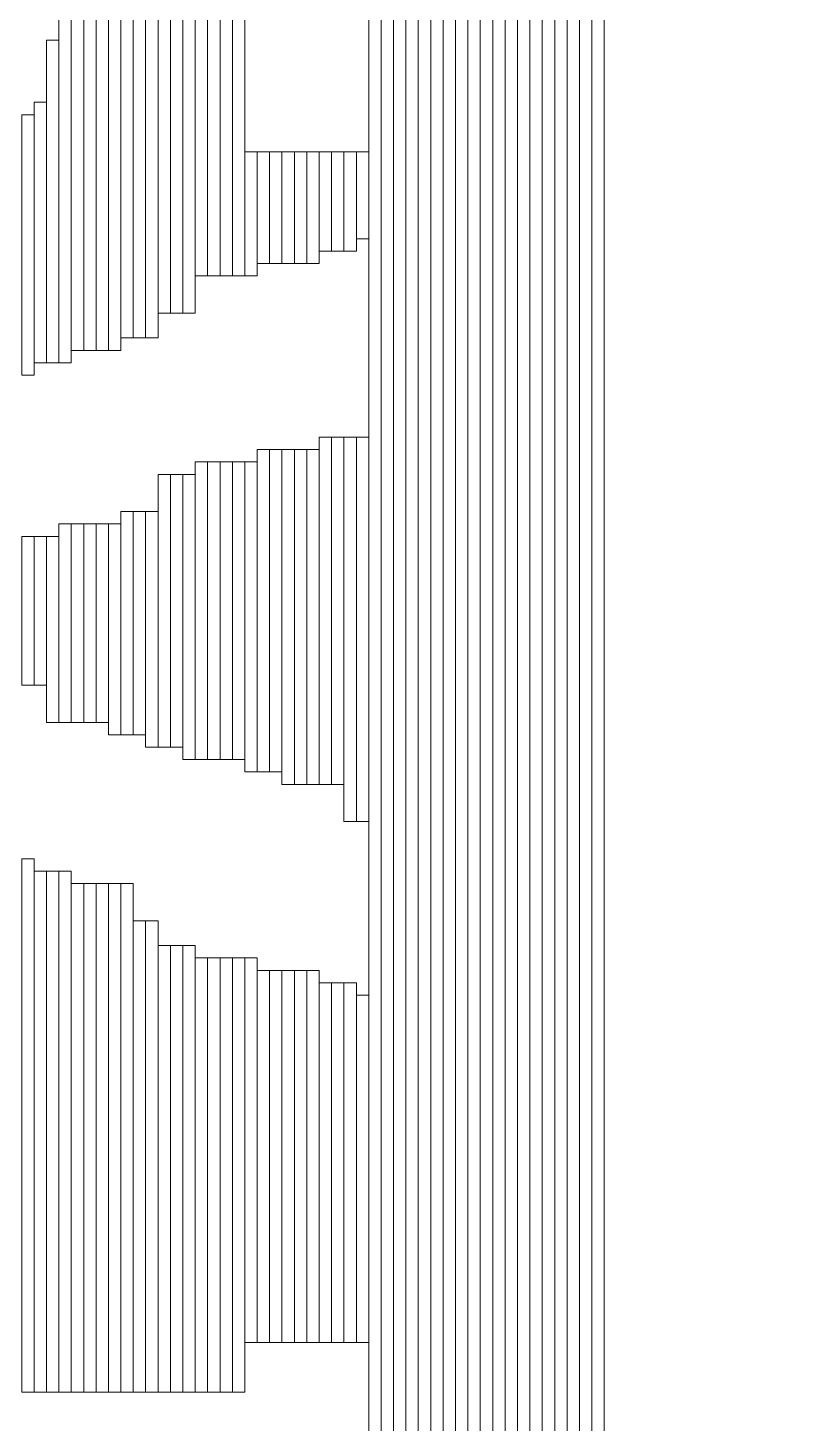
# Model space of a CAD drawing. Header units: millimetres. Extents: x -86 to 67, y -55 to 52.
# Drawn here: x -41.906 to -40.34, y 28.847 to 31.705 of the extents above; entities that cross this region are included whole.
import ezdxf

# ---------------------------------------------------------------- set-up
doc = ezdxf.new("R2010")
doc.units = ezdxf.units.MM
doc.header["$MEASUREMENT"] = 0
doc.layers.add('BG_OUTLINE', color=7, linetype='Continuous')
doc.layers.add('MA_PEN3', color=7, linetype='Continuous')

msp = doc.modelspace()

# ---------------------------------------------------------------- linework, layer by layer
at = {"layer": 'BG_OUTLINE', "color": 3, "lineweight": 9}
msp.add_open_spline([(-60.0926, 34.7331), (-60.0926, 34.7331), (63.7724, 34.7331), (63.7724, 34.7331), (63.7724, 34.7331), (64.585, 34.7336), (65.3646, 34.4113), (65.9396, 33.837), (65.9396, 33.837), (66.5146, 33.2627), (66.8379, 32.4797), (66.8384, 31.667), (66.8384, 31.667), (66.8384, 31.667), (66.8412, -52.28), (66.8412, -52.28), (66.8412, -52.28), (66.8412, -52.28), (66.8384, -52.1933), (66.8384, -52.1933), (66.8384, -52.1933), (66.8389, -53.006), (66.5166, -53.7856), (65.9424, -54.3606), (65.9424, -54.3606), (65.3681, -54.9356), (64.585, -55.2589), (63.7724, -55.2594), (63.7724, -55.2594), (63.7724, -55.2594), (-60.1869, -55.2594), (-60.1869, -55.2594), (-60.1869, -55.2594), (-60.1869, -55.2594), (-60.0853, -55.2518), (-60.0853, -55.2518), (-60.0853, -55.2518), (-60.8979, -55.2523), (-61.6775, -54.9299), (-62.2525, -54.3557), (-62.2525, -54.3557), (-62.8275, -53.7814), (-63.1508, -52.9984), (-63.1513, -52.1857), (-63.1513, -52.1857), (-63.1513, -52.1857), (-63.1587, 31.667), (-63.1587, 31.667), (-63.1587, 31.667), (-63.1592, 32.4797), (-62.8369, 33.2593), (-62.2626, 33.8343), (-62.2626, 33.8343), (-61.6883, 34.4093), (-60.9053, 34.7326), (-60.0926, 34.7331)], degree=3, knots=[0, 0, 0, 0, 0.071429, 0.071429, 0.071429, 0.071429, 0.142857, 0.142857, 0.142857, 0.142857, 0.214286, 0.214286, 0.214286, 0.214286, 0.285714, 0.285714, 0.285714, 0.285714, 0.357143, 0.357143, 0.357143, 0.357143, 0.428571, 0.428571, 0.428571, 0.428571, 0.5, 0.5, 0.5, 0.5, 0.571429, 0.571429, 0.571429, 0.571429, 0.642857, 0.642857, 0.642857, 0.642857, 0.714286, 0.714286, 0.714286, 0.714286, 0.785714, 0.785714, 0.785714, 0.785714, 0.857143, 0.857143, 0.857143, 0.857143, 0.928571, 0.928571, 0.928571, 0.928571, 1, 1, 1, 1], dxfattribs=at)
at = {"layer": 'MA_PEN3', "color": 5, "lineweight": 9}
for points in [[(-41.208, 34.2959), (-41.208, 34.2959), (-41.1826, 34.2959), (-41.1826, 34.2959), (-41.1826, 34.2959), (-41.1826, 34.2959), (-41.1826, 25.9647), (-41.1826, 25.9647), (-41.1826, 25.9647), (-41.1826, 25.9647), (-41.208, 25.9647), (-41.208, 25.9647), (-41.208, 25.9647), (-41.208, 25.9647), (-41.208, 34.2959), (-41.208, 34.2959)], [(-41.1826, 34.2959), (-41.1826, 34.2959), (-41.1572, 34.2959), (-41.1572, 34.2959), (-41.1572, 34.2959), (-41.1572, 34.2959), (-41.1572, 25.9647), (-41.1572, 25.9647), (-41.1572, 25.9647), (-41.1572, 25.9647), (-41.1826, 25.9647), (-41.1826, 25.9647), (-41.1826, 25.9647), (-41.1826, 25.9647), (-41.1826, 34.2959), (-41.1826, 34.2959)], [(-41.1572, 34.2959), (-41.1572, 34.2959), (-41.1318, 34.2959), (-41.1318, 34.2959), (-41.1318, 34.2959), (-41.1318, 34.2959), (-41.1318, 25.9647), (-41.1318, 25.9647), (-41.1318, 25.9647), (-41.1318, 25.9647), (-41.1572, 25.9647), (-41.1572, 25.9647), (-41.1572, 25.9647), (-41.1572, 25.9647), (-41.1572, 34.2959), (-41.1572, 34.2959)], [(-41.1318, 34.2959), (-41.1318, 34.2959), (-41.1064, 34.2959), (-41.1064, 34.2959), (-41.1064, 34.2959), (-41.1064, 34.2959), (-41.1064, 25.9647), (-41.1064, 25.9647), (-41.1064, 25.9647), (-41.1064, 25.9647), (-41.1318, 25.9647), (-41.1318, 25.9647), (-41.1318, 25.9647), (-41.1318, 25.9647), (-41.1318, 34.2959), (-41.1318, 34.2959)], [(-41.1064, 34.2959), (-41.1064, 34.2959), (-41.081, 34.2959), (-41.081, 34.2959), (-41.081, 34.2959), (-41.081, 34.2959), (-41.081, 25.9647), (-41.081, 25.9647), (-41.081, 25.9647), (-41.081, 25.9647), (-41.1064, 25.9647), (-41.1064, 25.9647), (-41.1064, 25.9647), (-41.1064, 25.9647), (-41.1064, 34.2959), (-41.1064, 34.2959)], [(-41.081, 34.2959), (-41.081, 34.2959), (-41.0556, 34.2959), (-41.0556, 34.2959), (-41.0556, 34.2959), (-41.0556, 34.2959), (-41.0556, 25.9647), (-41.0556, 25.9647), (-41.0556, 25.9647), (-41.0556, 25.9647), (-41.081, 25.9647), (-41.081, 25.9647), (-41.081, 25.9647), (-41.081, 25.9647), (-41.081, 34.2959), (-41.081, 34.2959)], [(-41.0556, 34.2959), (-41.0556, 34.2959), (-41.0302, 34.2959), (-41.0302, 34.2959), (-41.0302, 34.2959), (-41.0302, 34.2959), (-41.0302, 25.9647), (-41.0302, 25.9647), (-41.0302, 25.9647), (-41.0302, 25.9647), (-41.0556, 25.9647), (-41.0556, 25.9647), (-41.0556, 25.9647), (-41.0556, 25.9647), (-41.0556, 34.2959), (-41.0556, 34.2959)], [(-41.0302, 34.2959), (-41.0302, 34.2959), (-41.0048, 34.2959), (-41.0048, 34.2959), (-41.0048, 34.2959), (-41.0048, 34.2959), (-41.0048, 25.9647), (-41.0048, 25.9647), (-41.0048, 25.9647), (-41.0048, 25.9647), (-41.0302, 25.9647), (-41.0302, 25.9647), (-41.0302, 25.9647), (-41.0302, 25.9647), (-41.0302, 34.2959), (-41.0302, 34.2959)], [(-41.0048, 34.2959), (-41.0048, 34.2959), (-40.9794, 34.2959), (-40.9794, 34.2959), (-40.9794, 34.2959), (-40.9794, 34.2959), (-40.9794, 25.9647), (-40.9794, 25.9647), (-40.9794, 25.9647), (-40.9794, 25.9647), (-41.0048, 25.9647), (-41.0048, 25.9647), (-41.0048, 25.9647), (-41.0048, 25.9647), (-41.0048, 34.2959), (-41.0048, 34.2959)], [(-40.9794, 34.2959), (-40.9794, 34.2959), (-40.954, 34.2959), (-40.954, 34.2959), (-40.954, 34.2959), (-40.954, 34.2959), (-40.954, 25.9647), (-40.954, 25.9647), (-40.954, 25.9647), (-40.954, 25.9647), (-40.9794, 25.9647), (-40.9794, 25.9647), (-40.9794, 25.9647), (-40.9794, 25.9647), (-40.9794, 34.2959), (-40.9794, 34.2959)], [(-40.954, 34.2959), (-40.954, 34.2959), (-40.9286, 34.2959), (-40.9286, 34.2959), (-40.9286, 34.2959), (-40.9286, 34.2959), (-40.9286, 25.9647), (-40.9286, 25.9647), (-40.9286, 25.9647), (-40.9286, 25.9647), (-40.954, 25.9647), (-40.954, 25.9647), (-40.954, 25.9647), (-40.954, 25.9647), (-40.954, 34.2959), (-40.954, 34.2959)], [(-40.9286, 34.2959), (-40.9286, 34.2959), (-40.9032, 34.2959), (-40.9032, 34.2959), (-40.9032, 34.2959), (-40.9032, 34.2959), (-40.9032, 25.9647), (-40.9032, 25.9647), (-40.9032, 25.9647), (-40.9032, 25.9647), (-40.9286, 25.9647), (-40.9286, 25.9647), (-40.9286, 25.9647), (-40.9286, 25.9647), (-40.9286, 34.2959), (-40.9286, 34.2959)], [(-40.9032, 34.2959), (-40.9032, 34.2959), (-40.8778, 34.2959), (-40.8778, 34.2959), (-40.8778, 34.2959), (-40.8778, 34.2959), (-40.8778, 25.9647), (-40.8778, 25.9647), (-40.8778, 25.9647), (-40.8778, 25.9647), (-40.9032, 25.9647), (-40.9032, 25.9647), (-40.9032, 25.9647), (-40.9032, 25.9647), (-40.9032, 34.2959), (-40.9032, 34.2959)], [(-40.8778, 34.2959), (-40.8778, 34.2959), (-40.8524, 34.2959), (-40.8524, 34.2959), (-40.8524, 34.2959), (-40.8524, 34.2959), (-40.8524, 25.9647), (-40.8524, 25.9647), (-40.8524, 25.9647), (-40.8524, 25.9647), (-40.8778, 25.9647), (-40.8778, 25.9647), (-40.8778, 25.9647), (-40.8778, 25.9647), (-40.8778, 34.2959), (-40.8778, 34.2959)], [(-40.8524, 34.2959), (-40.8524, 34.2959), (-40.827, 34.2959), (-40.827, 34.2959), (-40.827, 34.2959), (-40.827, 34.2959), (-40.827, 25.9647), (-40.827, 25.9647), (-40.827, 25.9647), (-40.827, 25.9647), (-40.8524, 25.9647), (-40.8524, 25.9647), (-40.8524, 25.9647), (-40.8524, 25.9647), (-40.8524, 34.2959), (-40.8524, 34.2959)], [(-40.827, 34.2959), (-40.827, 34.2959), (-40.8016, 34.2959), (-40.8016, 34.2959), (-40.8016, 34.2959), (-40.8016, 34.2959), (-40.8016, 25.9647), (-40.8016, 25.9647), (-40.8016, 25.9647), (-40.8016, 25.9647), (-40.827, 25.9647), (-40.827, 25.9647), (-40.827, 25.9647), (-40.827, 25.9647), (-40.827, 34.2959), (-40.827, 34.2959)], [(-40.8016, 34.2959), (-40.8016, 34.2959), (-40.7762, 34.2959), (-40.7762, 34.2959), (-40.7762, 34.2959), (-40.7762, 34.2959), (-40.7762, 25.9647), (-40.7762, 25.9647), (-40.7762, 25.9647), (-40.7762, 25.9647), (-40.8016, 25.9647), (-40.8016, 25.9647), (-40.8016, 25.9647), (-40.8016, 25.9647), (-40.8016, 34.2959), (-40.8016, 34.2959)], [(-40.7762, 34.2959), (-40.7762, 34.2959), (-40.7508, 34.2959), (-40.7508, 34.2959), (-40.7508, 34.2959), (-40.7508, 34.2959), (-40.7508, 25.9647), (-40.7508, 25.9647), (-40.7508, 25.9647), (-40.7508, 25.9647), (-40.7762, 25.9647), (-40.7762, 25.9647), (-40.7762, 25.9647), (-40.7762, 25.9647), (-40.7762, 34.2959), (-40.7762, 34.2959)], [(-40.7508, 34.2959), (-40.7508, 34.2959), (-40.7254, 34.2959), (-40.7254, 34.2959), (-40.7254, 34.2959), (-40.7254, 34.2959), (-40.7254, 25.9647), (-40.7254, 25.9647), (-40.7254, 25.9647), (-40.7254, 25.9647), (-40.7508, 25.9647), (-40.7508, 25.9647), (-40.7508, 25.9647), (-40.7508, 25.9647), (-40.7508, 34.2959), (-40.7508, 34.2959)], [(-41.8176, 32.0353), (-41.8176, 32.0353), (-41.7922, 32.0353), (-41.7922, 32.0353), (-41.7922, 32.0353), (-41.7922, 32.0353), (-41.7922, 31.0447), (-41.7922, 31.0447), (-41.7922, 31.0447), (-41.7922, 31.0447), (-41.8176, 31.0447), (-41.8176, 31.0447), (-41.8176, 31.0447), (-41.8176, 31.0447), (-41.8176, 32.0353), (-41.8176, 32.0353)], [(-41.7922, 32.0353), (-41.7922, 32.0353), (-41.7668, 32.0353), (-41.7668, 32.0353), (-41.7668, 32.0353), (-41.7668, 32.0353), (-41.7668, 31.0447), (-41.7668, 31.0447), (-41.7668, 31.0447), (-41.7668, 31.0447), (-41.7922, 31.0447), (-41.7922, 31.0447), (-41.7922, 31.0447), (-41.7922, 31.0447), (-41.7922, 32.0353), (-41.7922, 32.0353)], [(-41.7668, 32.0353), (-41.7668, 32.0353), (-41.7414, 32.0353), (-41.7414, 32.0353), (-41.7414, 32.0353), (-41.7414, 32.0353), (-41.7414, 31.0447), (-41.7414, 31.0447), (-41.7414, 31.0447), (-41.7414, 31.0447), (-41.7668, 31.0447), (-41.7668, 31.0447), (-41.7668, 31.0447), (-41.7668, 31.0447), (-41.7668, 32.0353), (-41.7668, 32.0353)], [(-41.7414, 32.0353), (-41.7414, 32.0353), (-41.716, 32.0353), (-41.716, 32.0353), (-41.716, 32.0353), (-41.716, 32.0353), (-41.716, 31.0447), (-41.716, 31.0447), (-41.716, 31.0447), (-41.716, 31.0447), (-41.7414, 31.0447), (-41.7414, 31.0447), (-41.7414, 31.0447), (-41.7414, 31.0447), (-41.7414, 32.0353), (-41.7414, 32.0353)], [(-41.716, 32.0353), (-41.716, 32.0353), (-41.6906, 32.0353), (-41.6906, 32.0353), (-41.6906, 32.0353), (-41.6906, 32.0353), (-41.6906, 31.0701), (-41.6906, 31.0701), (-41.6906, 31.0701), (-41.6906, 31.0701), (-41.716, 31.0701), (-41.716, 31.0701), (-41.716, 31.0701), (-41.716, 31.0701), (-41.716, 32.0353), (-41.716, 32.0353)], [(-41.6906, 32.0353), (-41.6906, 32.0353), (-41.6652, 32.0353), (-41.6652, 32.0353), (-41.6652, 32.0353), (-41.6652, 32.0353), (-41.6652, 31.0701), (-41.6652, 31.0701), (-41.6652, 31.0701), (-41.6652, 31.0701), (-41.6906, 31.0701), (-41.6906, 31.0701), (-41.6906, 31.0701), (-41.6906, 31.0701), (-41.6906, 32.0353), (-41.6906, 32.0353)], [(-41.6652, 32.0353), (-41.6652, 32.0353), (-41.6398, 32.0353), (-41.6398, 32.0353), (-41.6398, 32.0353), (-41.6398, 32.0353), (-41.6398, 31.0701), (-41.6398, 31.0701), (-41.6398, 31.0701), (-41.6398, 31.0701), (-41.6652, 31.0701), (-41.6652, 31.0701), (-41.6652, 31.0701), (-41.6652, 31.0701), (-41.6652, 32.0353), (-41.6652, 32.0353)], [(-41.6398, 32.0353), (-41.6398, 32.0353), (-41.6144, 32.0353), (-41.6144, 32.0353), (-41.6144, 32.0353), (-41.6144, 32.0353), (-41.6144, 31.1209), (-41.6144, 31.1209), (-41.6144, 31.1209), (-41.6144, 31.1209), (-41.6398, 31.1209), (-41.6398, 31.1209), (-41.6398, 31.1209), (-41.6398, 31.1209), (-41.6398, 32.0353), (-41.6398, 32.0353)], [(-41.6144, 32.0353), (-41.6144, 32.0353), (-41.589, 32.0353), (-41.589, 32.0353), (-41.589, 32.0353), (-41.589, 32.0353), (-41.589, 31.1209), (-41.589, 31.1209), (-41.589, 31.1209), (-41.589, 31.1209), (-41.6144, 31.1209), (-41.6144, 31.1209), (-41.6144, 31.1209), (-41.6144, 31.1209), (-41.6144, 32.0353), (-41.6144, 32.0353)], [(-41.589, 32.0353), (-41.589, 32.0353), (-41.5636, 32.0353), (-41.5636, 32.0353), (-41.5636, 32.0353), (-41.5636, 32.0353), (-41.5636, 31.1209), (-41.5636, 31.1209), (-41.5636, 31.1209), (-41.5636, 31.1209), (-41.589, 31.1209), (-41.589, 31.1209), (-41.589, 31.1209), (-41.589, 31.1209), (-41.589, 32.0353), (-41.589, 32.0353)], [(-41.5636, 32.0353), (-41.5636, 32.0353), (-41.5382, 32.0353), (-41.5382, 32.0353), (-41.5382, 32.0353), (-41.5382, 32.0353), (-41.5382, 31.1971), (-41.5382, 31.1971), (-41.5382, 31.1971), (-41.5382, 31.1971), (-41.5636, 31.1971), (-41.5636, 31.1971), (-41.5636, 31.1971), (-41.5636, 31.1971), (-41.5636, 32.0353), (-41.5636, 32.0353)], [(-41.5382, 32.0353), (-41.5382, 32.0353), (-41.5128, 32.0353), (-41.5128, 32.0353), (-41.5128, 32.0353), (-41.5128, 32.0353), (-41.5128, 31.1971), (-41.5128, 31.1971), (-41.5128, 31.1971), (-41.5128, 31.1971), (-41.5382, 31.1971), (-41.5382, 31.1971), (-41.5382, 31.1971), (-41.5382, 31.1971), (-41.5382, 32.0353), (-41.5382, 32.0353)], [(-41.5128, 32.0353), (-41.5128, 32.0353), (-41.4874, 32.0353), (-41.4874, 32.0353), (-41.4874, 32.0353), (-41.4874, 32.0353), (-41.4874, 31.1971), (-41.4874, 31.1971), (-41.4874, 31.1971), (-41.4874, 31.1971), (-41.5128, 31.1971), (-41.5128, 31.1971), (-41.5128, 31.1971), (-41.5128, 31.1971), (-41.5128, 32.0353), (-41.5128, 32.0353)], [(-41.4874, 32.0353), (-41.4874, 32.0353), (-41.462, 32.0353), (-41.462, 32.0353), (-41.462, 32.0353), (-41.462, 32.0353), (-41.462, 31.1971), (-41.462, 31.1971), (-41.462, 31.1971), (-41.462, 31.1971), (-41.4874, 31.1971), (-41.4874, 31.1971), (-41.4874, 31.1971), (-41.4874, 31.1971), (-41.4874, 32.0353), (-41.4874, 32.0353)], [(-41.843, 31.7559), (-41.843, 31.7559), (-41.8176, 31.7559), (-41.8176, 31.7559), (-41.8176, 31.7559), (-41.8176, 31.7559), (-41.8176, 31.0193), (-41.8176, 31.0193), (-41.8176, 31.0193), (-41.8176, 31.0193), (-41.843, 31.0193), (-41.843, 31.0193), (-41.843, 31.0193), (-41.843, 31.0193), (-41.843, 31.7559), (-41.843, 31.7559)], [(-41.8684, 31.6797), (-41.8684, 31.6797), (-41.843, 31.6797), (-41.843, 31.6797), (-41.843, 31.6797), (-41.843, 31.6797), (-41.843, 31.0193), (-41.843, 31.0193), (-41.843, 31.0193), (-41.843, 31.0193), (-41.8684, 31.0193), (-41.8684, 31.0193), (-41.8684, 31.0193), (-41.8684, 31.0193), (-41.8684, 31.6797), (-41.8684, 31.6797)], [(-41.8938, 31.5527), (-41.8938, 31.5527), (-41.8684, 31.5527), (-41.8684, 31.5527), (-41.8684, 31.5527), (-41.8684, 31.5527), (-41.8684, 31.0193), (-41.8684, 31.0193), (-41.8684, 31.0193), (-41.8684, 31.0193), (-41.8938, 31.0193), (-41.8938, 31.0193), (-41.8938, 31.0193), (-41.8938, 31.0193), (-41.8938, 31.5527), (-41.8938, 31.5527)], [(-41.9192, 31.5273), (-41.9192, 31.5273), (-41.8938, 31.5273), (-41.8938, 31.5273), (-41.8938, 31.5273), (-41.8938, 31.5273), (-41.8938, 30.9939), (-41.8938, 30.9939), (-41.8938, 30.9939), (-41.8938, 30.9939), (-41.9192, 30.9939), (-41.9192, 30.9939), (-41.9192, 30.9939), (-41.9192, 30.9939), (-41.9192, 31.5273), (-41.9192, 31.5273)], [(-41.462, 31.4511), (-41.462, 31.4511), (-41.4366, 31.4511), (-41.4366, 31.4511), (-41.4366, 31.4511), (-41.4366, 31.4511), (-41.4366, 31.1971), (-41.4366, 31.1971), (-41.4366, 31.1971), (-41.4366, 31.1971), (-41.462, 31.1971), (-41.462, 31.1971), (-41.462, 31.1971), (-41.462, 31.1971), (-41.462, 31.4511), (-41.462, 31.4511)], [(-41.4366, 31.4511), (-41.4366, 31.4511), (-41.4112, 31.4511), (-41.4112, 31.4511), (-41.4112, 31.4511), (-41.4112, 31.4511), (-41.4112, 31.2225), (-41.4112, 31.2225), (-41.4112, 31.2225), (-41.4112, 31.2225), (-41.4366, 31.2225), (-41.4366, 31.2225), (-41.4366, 31.2225), (-41.4366, 31.2225), (-41.4366, 31.4511), (-41.4366, 31.4511)], [(-41.4112, 31.4511), (-41.4112, 31.4511), (-41.3858, 31.4511), (-41.3858, 31.4511), (-41.3858, 31.4511), (-41.3858, 31.4511), (-41.3858, 31.2225), (-41.3858, 31.2225), (-41.3858, 31.2225), (-41.3858, 31.2225), (-41.4112, 31.2225), (-41.4112, 31.2225), (-41.4112, 31.2225), (-41.4112, 31.2225), (-41.4112, 31.4511), (-41.4112, 31.4511)], [(-41.3858, 31.4511), (-41.3858, 31.4511), (-41.3604, 31.4511), (-41.3604, 31.4511), (-41.3604, 31.4511), (-41.3604, 31.4511), (-41.3604, 31.2225), (-41.3604, 31.2225), (-41.3604, 31.2225), (-41.3604, 31.2225), (-41.3858, 31.2225), (-41.3858, 31.2225), (-41.3858, 31.2225), (-41.3858, 31.2225), (-41.3858, 31.4511), (-41.3858, 31.4511)], [(-41.3604, 31.4511), (-41.3604, 31.4511), (-41.335, 31.4511), (-41.335, 31.4511), (-41.335, 31.4511), (-41.335, 31.4511), (-41.335, 31.2225), (-41.335, 31.2225), (-41.335, 31.2225), (-41.335, 31.2225), (-41.3604, 31.2225), (-41.3604, 31.2225), (-41.3604, 31.2225), (-41.3604, 31.2225), (-41.3604, 31.4511), (-41.3604, 31.4511)], [(-41.335, 31.4511), (-41.335, 31.4511), (-41.3096, 31.4511), (-41.3096, 31.4511), (-41.3096, 31.4511), (-41.3096, 31.4511), (-41.3096, 31.2225), (-41.3096, 31.2225), (-41.3096, 31.2225), (-41.3096, 31.2225), (-41.335, 31.2225), (-41.335, 31.2225), (-41.335, 31.2225), (-41.335, 31.2225), (-41.335, 31.4511), (-41.335, 31.4511)], [(-41.3096, 31.4511), (-41.3096, 31.4511), (-41.2842, 31.4511), (-41.2842, 31.4511), (-41.2842, 31.4511), (-41.2842, 31.4511), (-41.2842, 31.2479), (-41.2842, 31.2479), (-41.2842, 31.2479), (-41.2842, 31.2479), (-41.3096, 31.2479), (-41.3096, 31.2479), (-41.3096, 31.2479), (-41.3096, 31.2479), (-41.3096, 31.4511), (-41.3096, 31.4511)], [(-41.2842, 31.4511), (-41.2842, 31.4511), (-41.2588, 31.4511), (-41.2588, 31.4511), (-41.2588, 31.4511), (-41.2588, 31.4511), (-41.2588, 31.2479), (-41.2588, 31.2479), (-41.2588, 31.2479), (-41.2588, 31.2479), (-41.2842, 31.2479), (-41.2842, 31.2479), (-41.2842, 31.2479), (-41.2842, 31.2479), (-41.2842, 31.4511), (-41.2842, 31.4511)], [(-41.2588, 31.4511), (-41.2588, 31.4511), (-41.2334, 31.4511), (-41.2334, 31.4511), (-41.2334, 31.4511), (-41.2334, 31.4511), (-41.2334, 31.2479), (-41.2334, 31.2479), (-41.2334, 31.2479), (-41.2334, 31.2479), (-41.2588, 31.2479), (-41.2588, 31.2479), (-41.2588, 31.2479), (-41.2588, 31.2479), (-41.2588, 31.4511), (-41.2588, 31.4511)], [(-41.2334, 31.4511), (-41.2334, 31.4511), (-41.208, 31.4511), (-41.208, 31.4511), (-41.208, 31.4511), (-41.208, 31.4511), (-41.208, 31.2733), (-41.208, 31.2733), (-41.208, 31.2733), (-41.208, 31.2733), (-41.2334, 31.2733), (-41.2334, 31.2733), (-41.2334, 31.2733), (-41.2334, 31.2733), (-41.2334, 31.4511), (-41.2334, 31.4511)], [(-41.3096, 30.8669), (-41.3096, 30.8669), (-41.2842, 30.8669), (-41.2842, 30.8669), (-41.2842, 30.8669), (-41.2842, 30.8669), (-41.2842, 30.1557), (-41.2842, 30.1557), (-41.2842, 30.1557), (-41.2842, 30.1557), (-41.3096, 30.1557), (-41.3096, 30.1557), (-41.3096, 30.1557), (-41.3096, 30.1557), (-41.3096, 30.8669), (-41.3096, 30.8669)], [(-41.2842, 30.8669), (-41.2842, 30.8669), (-41.2588, 30.8669), (-41.2588, 30.8669), (-41.2588, 30.8669), (-41.2588, 30.8669), (-41.2588, 30.1557), (-41.2588, 30.1557), (-41.2588, 30.1557), (-41.2588, 30.1557), (-41.2842, 30.1557), (-41.2842, 30.1557), (-41.2842, 30.1557), (-41.2842, 30.1557), (-41.2842, 30.8669), (-41.2842, 30.8669)], [(-41.2588, 30.8669), (-41.2588, 30.8669), (-41.2334, 30.8669), (-41.2334, 30.8669), (-41.2334, 30.8669), (-41.2334, 30.8669), (-41.2334, 30.0795), (-41.2334, 30.0795), (-41.2334, 30.0795), (-41.2334, 30.0795), (-41.2588, 30.0795), (-41.2588, 30.0795), (-41.2588, 30.0795), (-41.2588, 30.0795), (-41.2588, 30.8669), (-41.2588, 30.8669)], [(-41.2334, 30.8669), (-41.2334, 30.8669), (-41.208, 30.8669), (-41.208, 30.8669), (-41.208, 30.8669), (-41.208, 30.8669), (-41.208, 30.0795), (-41.208, 30.0795), (-41.208, 30.0795), (-41.208, 30.0795), (-41.2334, 30.0795), (-41.2334, 30.0795), (-41.2334, 30.0795), (-41.2334, 30.0795), (-41.2334, 30.8669), (-41.2334, 30.8669)], [(-41.4366, 30.8415), (-41.4366, 30.8415), (-41.4112, 30.8415), (-41.4112, 30.8415), (-41.4112, 30.8415), (-41.4112, 30.8415), (-41.4112, 30.1811), (-41.4112, 30.1811), (-41.4112, 30.1811), (-41.4112, 30.1811), (-41.4366, 30.1811), (-41.4366, 30.1811), (-41.4366, 30.1811), (-41.4366, 30.1811), (-41.4366, 30.8415), (-41.4366, 30.8415)], [(-41.4112, 30.8415), (-41.4112, 30.8415), (-41.3858, 30.8415), (-41.3858, 30.8415), (-41.3858, 30.8415), (-41.3858, 30.8415), (-41.3858, 30.1811), (-41.3858, 30.1811), (-41.3858, 30.1811), (-41.3858, 30.1811), (-41.4112, 30.1811), (-41.4112, 30.1811), (-41.4112, 30.1811), (-41.4112, 30.1811), (-41.4112, 30.8415), (-41.4112, 30.8415)], [(-41.3858, 30.8415), (-41.3858, 30.8415), (-41.3604, 30.8415), (-41.3604, 30.8415), (-41.3604, 30.8415), (-41.3604, 30.8415), (-41.3604, 30.1557), (-41.3604, 30.1557), (-41.3604, 30.1557), (-41.3604, 30.1557), (-41.3858, 30.1557), (-41.3858, 30.1557), (-41.3858, 30.1557), (-41.3858, 30.1557), (-41.3858, 30.8415), (-41.3858, 30.8415)], [(-41.3604, 30.8415), (-41.3604, 30.8415), (-41.335, 30.8415), (-41.335, 30.8415), (-41.335, 30.8415), (-41.335, 30.8415), (-41.335, 30.1557), (-41.335, 30.1557), (-41.335, 30.1557), (-41.335, 30.1557), (-41.3604, 30.1557), (-41.3604, 30.1557), (-41.3604, 30.1557), (-41.3604, 30.1557), (-41.3604, 30.8415), (-41.3604, 30.8415)], [(-41.335, 30.8415), (-41.335, 30.8415), (-41.3096, 30.8415), (-41.3096, 30.8415), (-41.3096, 30.8415), (-41.3096, 30.8415), (-41.3096, 30.1557), (-41.3096, 30.1557), (-41.3096, 30.1557), (-41.3096, 30.1557), (-41.335, 30.1557), (-41.335, 30.1557), (-41.335, 30.1557), (-41.335, 30.1557), (-41.335, 30.8415), (-41.335, 30.8415)], [(-41.5636, 30.8161), (-41.5636, 30.8161), (-41.5382, 30.8161), (-41.5382, 30.8161), (-41.5382, 30.8161), (-41.5382, 30.8161), (-41.5382, 30.2065), (-41.5382, 30.2065), (-41.5382, 30.2065), (-41.5382, 30.2065), (-41.5636, 30.2065), (-41.5636, 30.2065), (-41.5636, 30.2065), (-41.5636, 30.2065), (-41.5636, 30.8161), (-41.5636, 30.8161)], [(-41.5382, 30.8161), (-41.5382, 30.8161), (-41.5128, 30.8161), (-41.5128, 30.8161), (-41.5128, 30.8161), (-41.5128, 30.8161), (-41.5128, 30.2065), (-41.5128, 30.2065), (-41.5128, 30.2065), (-41.5128, 30.2065), (-41.5382, 30.2065), (-41.5382, 30.2065), (-41.5382, 30.2065), (-41.5382, 30.2065), (-41.5382, 30.8161), (-41.5382, 30.8161)], [(-41.5128, 30.8161), (-41.5128, 30.8161), (-41.4874, 30.8161), (-41.4874, 30.8161), (-41.4874, 30.8161), (-41.4874, 30.8161), (-41.4874, 30.2065), (-41.4874, 30.2065), (-41.4874, 30.2065), (-41.4874, 30.2065), (-41.5128, 30.2065), (-41.5128, 30.2065), (-41.5128, 30.2065), (-41.5128, 30.2065), (-41.5128, 30.8161), (-41.5128, 30.8161)], [(-41.4874, 30.8161), (-41.4874, 30.8161), (-41.462, 30.8161), (-41.462, 30.8161), (-41.462, 30.8161), (-41.462, 30.8161), (-41.462, 30.2065), (-41.462, 30.2065), (-41.462, 30.2065), (-41.462, 30.2065), (-41.4874, 30.2065), (-41.4874, 30.2065), (-41.4874, 30.2065), (-41.4874, 30.2065), (-41.4874, 30.8161), (-41.4874, 30.8161)], [(-41.462, 30.8161), (-41.462, 30.8161), (-41.4366, 30.8161), (-41.4366, 30.8161), (-41.4366, 30.8161), (-41.4366, 30.8161), (-41.4366, 30.1811), (-41.4366, 30.1811), (-41.4366, 30.1811), (-41.4366, 30.1811), (-41.462, 30.1811), (-41.462, 30.1811), (-41.462, 30.1811), (-41.462, 30.1811), (-41.462, 30.8161), (-41.462, 30.8161)], [(-41.6398, 30.7907), (-41.6398, 30.7907), (-41.6144, 30.7907), (-41.6144, 30.7907), (-41.6144, 30.7907), (-41.6144, 30.7907), (-41.6144, 30.2319), (-41.6144, 30.2319), (-41.6144, 30.2319), (-41.6144, 30.2319), (-41.6398, 30.2319), (-41.6398, 30.2319), (-41.6398, 30.2319), (-41.6398, 30.2319), (-41.6398, 30.7907), (-41.6398, 30.7907)], [(-41.6144, 30.7907), (-41.6144, 30.7907), (-41.589, 30.7907), (-41.589, 30.7907), (-41.589, 30.7907), (-41.589, 30.7907), (-41.589, 30.2319), (-41.589, 30.2319), (-41.589, 30.2319), (-41.589, 30.2319), (-41.6144, 30.2319), (-41.6144, 30.2319), (-41.6144, 30.2319), (-41.6144, 30.2319), (-41.6144, 30.7907), (-41.6144, 30.7907)], [(-41.589, 30.7907), (-41.589, 30.7907), (-41.5636, 30.7907), (-41.5636, 30.7907), (-41.5636, 30.7907), (-41.5636, 30.7907), (-41.5636, 30.2065), (-41.5636, 30.2065), (-41.5636, 30.2065), (-41.5636, 30.2065), (-41.589, 30.2065), (-41.589, 30.2065), (-41.589, 30.2065), (-41.589, 30.2065), (-41.589, 30.7907), (-41.589, 30.7907)], [(-41.716, 30.7145), (-41.716, 30.7145), (-41.6906, 30.7145), (-41.6906, 30.7145), (-41.6906, 30.7145), (-41.6906, 30.7145), (-41.6906, 30.2573), (-41.6906, 30.2573), (-41.6906, 30.2573), (-41.6906, 30.2573), (-41.716, 30.2573), (-41.716, 30.2573), (-41.716, 30.2573), (-41.716, 30.2573), (-41.716, 30.7145), (-41.716, 30.7145)], [(-41.6906, 30.7145), (-41.6906, 30.7145), (-41.6652, 30.7145), (-41.6652, 30.7145), (-41.6652, 30.7145), (-41.6652, 30.7145), (-41.6652, 30.2573), (-41.6652, 30.2573), (-41.6652, 30.2573), (-41.6652, 30.2573), (-41.6906, 30.2573), (-41.6906, 30.2573), (-41.6906, 30.2573), (-41.6906, 30.2573), (-41.6906, 30.7145), (-41.6906, 30.7145)], [(-41.6652, 30.7145), (-41.6652, 30.7145), (-41.6398, 30.7145), (-41.6398, 30.7145), (-41.6398, 30.7145), (-41.6398, 30.7145), (-41.6398, 30.2319), (-41.6398, 30.2319), (-41.6398, 30.2319), (-41.6398, 30.2319), (-41.6652, 30.2319), (-41.6652, 30.2319), (-41.6652, 30.2319), (-41.6652, 30.2319), (-41.6652, 30.7145), (-41.6652, 30.7145)], [(-41.9192, 30.6637), (-41.9192, 30.6637), (-41.8938, 30.6637), (-41.8938, 30.6637), (-41.8938, 30.6637), (-41.8938, 30.6637), (-41.8938, 30.3589), (-41.8938, 30.3589), (-41.8938, 30.3589), (-41.8938, 30.3589), (-41.9192, 30.3589), (-41.9192, 30.3589), (-41.9192, 30.3589), (-41.9192, 30.3589), (-41.9192, 30.6637), (-41.9192, 30.6637)], [(-41.8938, 30.6637), (-41.8938, 30.6637), (-41.8684, 30.6637), (-41.8684, 30.6637), (-41.8684, 30.6637), (-41.8684, 30.6637), (-41.8684, 30.3589), (-41.8684, 30.3589), (-41.8684, 30.3589), (-41.8684, 30.3589), (-41.8938, 30.3589), (-41.8938, 30.3589), (-41.8938, 30.3589), (-41.8938, 30.3589), (-41.8938, 30.6637), (-41.8938, 30.6637)], [(-41.8684, 30.6637), (-41.8684, 30.6637), (-41.843, 30.6637), (-41.843, 30.6637), (-41.843, 30.6637), (-41.843, 30.6637), (-41.843, 30.2827), (-41.843, 30.2827), (-41.843, 30.2827), (-41.843, 30.2827), (-41.8684, 30.2827), (-41.8684, 30.2827), (-41.8684, 30.2827), (-41.8684, 30.2827), (-41.8684, 30.6637), (-41.8684, 30.6637)], [(-41.843, 30.6891), (-41.843, 30.6891), (-41.8176, 30.6891), (-41.8176, 30.6891), (-41.8176, 30.6891), (-41.8176, 30.6891), (-41.8176, 30.2827), (-41.8176, 30.2827), (-41.8176, 30.2827), (-41.8176, 30.2827), (-41.843, 30.2827), (-41.843, 30.2827), (-41.843, 30.2827), (-41.843, 30.2827), (-41.843, 30.6891), (-41.843, 30.6891)], [(-41.8176, 30.6891), (-41.8176, 30.6891), (-41.7922, 30.6891), (-41.7922, 30.6891), (-41.7922, 30.6891), (-41.7922, 30.6891), (-41.7922, 30.2827), (-41.7922, 30.2827), (-41.7922, 30.2827), (-41.7922, 30.2827), (-41.8176, 30.2827), (-41.8176, 30.2827), (-41.8176, 30.2827), (-41.8176, 30.2827), (-41.8176, 30.6891), (-41.8176, 30.6891)], [(-41.7922, 30.6891), (-41.7922, 30.6891), (-41.7668, 30.6891), (-41.7668, 30.6891), (-41.7668, 30.6891), (-41.7668, 30.6891), (-41.7668, 30.2827), (-41.7668, 30.2827), (-41.7668, 30.2827), (-41.7668, 30.2827), (-41.7922, 30.2827), (-41.7922, 30.2827), (-41.7922, 30.2827), (-41.7922, 30.2827), (-41.7922, 30.6891), (-41.7922, 30.6891)], [(-41.7668, 30.6891), (-41.7668, 30.6891), (-41.7414, 30.6891), (-41.7414, 30.6891), (-41.7414, 30.6891), (-41.7414, 30.6891), (-41.7414, 30.2827), (-41.7414, 30.2827), (-41.7414, 30.2827), (-41.7414, 30.2827), (-41.7668, 30.2827), (-41.7668, 30.2827), (-41.7668, 30.2827), (-41.7668, 30.2827), (-41.7668, 30.6891), (-41.7668, 30.6891)], [(-41.7414, 30.6891), (-41.7414, 30.6891), (-41.716, 30.6891), (-41.716, 30.6891), (-41.716, 30.6891), (-41.716, 30.6891), (-41.716, 30.2573), (-41.716, 30.2573), (-41.716, 30.2573), (-41.716, 30.2573), (-41.7414, 30.2573), (-41.7414, 30.2573), (-41.7414, 30.2573), (-41.7414, 30.2573), (-41.7414, 30.6891), (-41.7414, 30.6891)], [(-41.9192, 30.0033), (-41.9192, 30.0033), (-41.8938, 30.0033), (-41.8938, 30.0033), (-41.8938, 30.0033), (-41.8938, 30.0033), (-41.8938, 28.9111), (-41.8938, 28.9111), (-41.8938, 28.9111), (-41.8938, 28.9111), (-41.9192, 28.9111), (-41.9192, 28.9111), (-41.9192, 28.9111), (-41.9192, 28.9111), (-41.9192, 30.0033), (-41.9192, 30.0033)], [(-41.8938, 29.9779), (-41.8938, 29.9779), (-41.8684, 29.9779), (-41.8684, 29.9779), (-41.8684, 29.9779), (-41.8684, 29.9779), (-41.8684, 28.9111), (-41.8684, 28.9111), (-41.8684, 28.9111), (-41.8684, 28.9111), (-41.8938, 28.9111), (-41.8938, 28.9111), (-41.8938, 28.9111), (-41.8938, 28.9111), (-41.8938, 29.9779), (-41.8938, 29.9779)], [(-41.8684, 29.9779), (-41.8684, 29.9779), (-41.843, 29.9779), (-41.843, 29.9779), (-41.843, 29.9779), (-41.843, 29.9779), (-41.843, 28.9111), (-41.843, 28.9111), (-41.843, 28.9111), (-41.843, 28.9111), (-41.8684, 28.9111), (-41.8684, 28.9111), (-41.8684, 28.9111), (-41.8684, 28.9111), (-41.8684, 29.9779), (-41.8684, 29.9779)], [(-41.843, 29.9779), (-41.843, 29.9779), (-41.8176, 29.9779), (-41.8176, 29.9779), (-41.8176, 29.9779), (-41.8176, 29.9779), (-41.8176, 28.9111), (-41.8176, 28.9111), (-41.8176, 28.9111), (-41.8176, 28.9111), (-41.843, 28.9111), (-41.843, 28.9111), (-41.843, 28.9111), (-41.843, 28.9111), (-41.843, 29.9779), (-41.843, 29.9779)], [(-41.8176, 29.9525), (-41.8176, 29.9525), (-41.7922, 29.9525), (-41.7922, 29.9525), (-41.7922, 29.9525), (-41.7922, 29.9525), (-41.7922, 28.9111), (-41.7922, 28.9111), (-41.7922, 28.9111), (-41.7922, 28.9111), (-41.8176, 28.9111), (-41.8176, 28.9111), (-41.8176, 28.9111), (-41.8176, 28.9111), (-41.8176, 29.9525), (-41.8176, 29.9525)], [(-41.7922, 29.9525), (-41.7922, 29.9525), (-41.7668, 29.9525), (-41.7668, 29.9525), (-41.7668, 29.9525), (-41.7668, 29.9525), (-41.7668, 28.9111), (-41.7668, 28.9111), (-41.7668, 28.9111), (-41.7668, 28.9111), (-41.7922, 28.9111), (-41.7922, 28.9111), (-41.7922, 28.9111), (-41.7922, 28.9111), (-41.7922, 29.9525), (-41.7922, 29.9525)], [(-41.7668, 29.9525), (-41.7668, 29.9525), (-41.7414, 29.9525), (-41.7414, 29.9525), (-41.7414, 29.9525), (-41.7414, 29.9525), (-41.7414, 28.9111), (-41.7414, 28.9111), (-41.7414, 28.9111), (-41.7414, 28.9111), (-41.7668, 28.9111), (-41.7668, 28.9111), (-41.7668, 28.9111), (-41.7668, 28.9111), (-41.7668, 29.9525), (-41.7668, 29.9525)], [(-41.7414, 29.9525), (-41.7414, 29.9525), (-41.716, 29.9525), (-41.716, 29.9525), (-41.716, 29.9525), (-41.716, 29.9525), (-41.716, 28.9111), (-41.716, 28.9111), (-41.716, 28.9111), (-41.716, 28.9111), (-41.7414, 28.9111), (-41.7414, 28.9111), (-41.7414, 28.9111), (-41.7414, 28.9111), (-41.7414, 29.9525), (-41.7414, 29.9525)], [(-41.716, 29.9525), (-41.716, 29.9525), (-41.6906, 29.9525), (-41.6906, 29.9525), (-41.6906, 29.9525), (-41.6906, 29.9525), (-41.6906, 28.9111), (-41.6906, 28.9111), (-41.6906, 28.9111), (-41.6906, 28.9111), (-41.716, 28.9111), (-41.716, 28.9111), (-41.716, 28.9111), (-41.716, 28.9111), (-41.716, 29.9525), (-41.716, 29.9525)], [(-41.6906, 29.8763), (-41.6906, 29.8763), (-41.6652, 29.8763), (-41.6652, 29.8763), (-41.6652, 29.8763), (-41.6652, 29.8763), (-41.6652, 28.9111), (-41.6652, 28.9111), (-41.6652, 28.9111), (-41.6652, 28.9111), (-41.6906, 28.9111), (-41.6906, 28.9111), (-41.6906, 28.9111), (-41.6906, 28.9111), (-41.6906, 29.8763), (-41.6906, 29.8763)], [(-41.6652, 29.8763), (-41.6652, 29.8763), (-41.6398, 29.8763), (-41.6398, 29.8763), (-41.6398, 29.8763), (-41.6398, 29.8763), (-41.6398, 28.9111), (-41.6398, 28.9111), (-41.6398, 28.9111), (-41.6398, 28.9111), (-41.6652, 28.9111), (-41.6652, 28.9111), (-41.6652, 28.9111), (-41.6652, 28.9111), (-41.6652, 29.8763), (-41.6652, 29.8763)], [(-41.6398, 29.8255), (-41.6398, 29.8255), (-41.6144, 29.8255), (-41.6144, 29.8255), (-41.6144, 29.8255), (-41.6144, 29.8255), (-41.6144, 28.9111), (-41.6144, 28.9111), (-41.6144, 28.9111), (-41.6144, 28.9111), (-41.6398, 28.9111), (-41.6398, 28.9111), (-41.6398, 28.9111), (-41.6398, 28.9111), (-41.6398, 29.8255), (-41.6398, 29.8255)], [(-41.6144, 29.8255), (-41.6144, 29.8255), (-41.589, 29.8255), (-41.589, 29.8255), (-41.589, 29.8255), (-41.589, 29.8255), (-41.589, 28.9111), (-41.589, 28.9111), (-41.589, 28.9111), (-41.589, 28.9111), (-41.6144, 28.9111), (-41.6144, 28.9111), (-41.6144, 28.9111), (-41.6144, 28.9111), (-41.6144, 29.8255), (-41.6144, 29.8255)], [(-41.589, 29.8255), (-41.589, 29.8255), (-41.5636, 29.8255), (-41.5636, 29.8255), (-41.5636, 29.8255), (-41.5636, 29.8255), (-41.5636, 28.9111), (-41.5636, 28.9111), (-41.5636, 28.9111), (-41.5636, 28.9111), (-41.589, 28.9111), (-41.589, 28.9111), (-41.589, 28.9111), (-41.589, 28.9111), (-41.589, 29.8255), (-41.589, 29.8255)], [(-41.5636, 29.8001), (-41.5636, 29.8001), (-41.5382, 29.8001), (-41.5382, 29.8001), (-41.5382, 29.8001), (-41.5382, 29.8001), (-41.5382, 28.9111), (-41.5382, 28.9111), (-41.5382, 28.9111), (-41.5382, 28.9111), (-41.5636, 28.9111), (-41.5636, 28.9111), (-41.5636, 28.9111), (-41.5636, 28.9111), (-41.5636, 29.8001), (-41.5636, 29.8001)], [(-41.5382, 29.8001), (-41.5382, 29.8001), (-41.5128, 29.8001), (-41.5128, 29.8001), (-41.5128, 29.8001), (-41.5128, 29.8001), (-41.5128, 28.9111), (-41.5128, 28.9111), (-41.5128, 28.9111), (-41.5128, 28.9111), (-41.5382, 28.9111), (-41.5382, 28.9111), (-41.5382, 28.9111), (-41.5382, 28.9111), (-41.5382, 29.8001), (-41.5382, 29.8001)], [(-41.5128, 29.8001), (-41.5128, 29.8001), (-41.4874, 29.8001), (-41.4874, 29.8001), (-41.4874, 29.8001), (-41.4874, 29.8001), (-41.4874, 28.9111), (-41.4874, 28.9111), (-41.4874, 28.9111), (-41.4874, 28.9111), (-41.5128, 28.9111), (-41.5128, 28.9111), (-41.5128, 28.9111), (-41.5128, 28.9111), (-41.5128, 29.8001), (-41.5128, 29.8001)], [(-41.4874, 29.8001), (-41.4874, 29.8001), (-41.462, 29.8001), (-41.462, 29.8001), (-41.462, 29.8001), (-41.462, 29.8001), (-41.462, 28.9111), (-41.462, 28.9111), (-41.462, 28.9111), (-41.462, 28.9111), (-41.4874, 28.9111), (-41.4874, 28.9111), (-41.4874, 28.9111), (-41.4874, 28.9111), (-41.4874, 29.8001), (-41.4874, 29.8001)], [(-41.462, 29.8001), (-41.462, 29.8001), (-41.4366, 29.8001), (-41.4366, 29.8001), (-41.4366, 29.8001), (-41.4366, 29.8001), (-41.4366, 29.0127), (-41.4366, 29.0127), (-41.4366, 29.0127), (-41.4366, 29.0127), (-41.462, 29.0127), (-41.462, 29.0127), (-41.462, 29.0127), (-41.462, 29.0127), (-41.462, 29.8001), (-41.462, 29.8001)], [(-41.4366, 29.7747), (-41.4366, 29.7747), (-41.4112, 29.7747), (-41.4112, 29.7747), (-41.4112, 29.7747), (-41.4112, 29.7747), (-41.4112, 29.0127), (-41.4112, 29.0127), (-41.4112, 29.0127), (-41.4112, 29.0127), (-41.4366, 29.0127), (-41.4366, 29.0127), (-41.4366, 29.0127), (-41.4366, 29.0127), (-41.4366, 29.7747), (-41.4366, 29.7747)], [(-41.4112, 29.7747), (-41.4112, 29.7747), (-41.3858, 29.7747), (-41.3858, 29.7747), (-41.3858, 29.7747), (-41.3858, 29.7747), (-41.3858, 29.0127), (-41.3858, 29.0127), (-41.3858, 29.0127), (-41.3858, 29.0127), (-41.4112, 29.0127), (-41.4112, 29.0127), (-41.4112, 29.0127), (-41.4112, 29.0127), (-41.4112, 29.7747), (-41.4112, 29.7747)], [(-41.3858, 29.7747), (-41.3858, 29.7747), (-41.3604, 29.7747), (-41.3604, 29.7747), (-41.3604, 29.7747), (-41.3604, 29.7747), (-41.3604, 29.0127), (-41.3604, 29.0127), (-41.3604, 29.0127), (-41.3604, 29.0127), (-41.3858, 29.0127), (-41.3858, 29.0127), (-41.3858, 29.0127), (-41.3858, 29.0127), (-41.3858, 29.7747), (-41.3858, 29.7747)], [(-41.3604, 29.7747), (-41.3604, 29.7747), (-41.335, 29.7747), (-41.335, 29.7747), (-41.335, 29.7747), (-41.335, 29.7747), (-41.335, 29.0127), (-41.335, 29.0127), (-41.335, 29.0127), (-41.335, 29.0127), (-41.3604, 29.0127), (-41.3604, 29.0127), (-41.3604, 29.0127), (-41.3604, 29.0127), (-41.3604, 29.7747), (-41.3604, 29.7747)], [(-41.335, 29.7747), (-41.335, 29.7747), (-41.3096, 29.7747), (-41.3096, 29.7747), (-41.3096, 29.7747), (-41.3096, 29.7747), (-41.3096, 29.0127), (-41.3096, 29.0127), (-41.3096, 29.0127), (-41.3096, 29.0127), (-41.335, 29.0127), (-41.335, 29.0127), (-41.335, 29.0127), (-41.335, 29.0127), (-41.335, 29.7747), (-41.335, 29.7747)], [(-41.3096, 29.7493), (-41.3096, 29.7493), (-41.2842, 29.7493), (-41.2842, 29.7493), (-41.2842, 29.7493), (-41.2842, 29.7493), (-41.2842, 29.0127), (-41.2842, 29.0127), (-41.2842, 29.0127), (-41.2842, 29.0127), (-41.3096, 29.0127), (-41.3096, 29.0127), (-41.3096, 29.0127), (-41.3096, 29.0127), (-41.3096, 29.7493), (-41.3096, 29.7493)], [(-41.2842, 29.7493), (-41.2842, 29.7493), (-41.2588, 29.7493), (-41.2588, 29.7493), (-41.2588, 29.7493), (-41.2588, 29.7493), (-41.2588, 29.0127), (-41.2588, 29.0127), (-41.2588, 29.0127), (-41.2588, 29.0127), (-41.2842, 29.0127), (-41.2842, 29.0127), (-41.2842, 29.0127), (-41.2842, 29.0127), (-41.2842, 29.7493), (-41.2842, 29.7493)], [(-41.2588, 29.7493), (-41.2588, 29.7493), (-41.2334, 29.7493), (-41.2334, 29.7493), (-41.2334, 29.7493), (-41.2334, 29.7493), (-41.2334, 29.0127), (-41.2334, 29.0127), (-41.2334, 29.0127), (-41.2334, 29.0127), (-41.2588, 29.0127), (-41.2588, 29.0127), (-41.2588, 29.0127), (-41.2588, 29.0127), (-41.2588, 29.7493), (-41.2588, 29.7493)], [(-41.2334, 29.7239), (-41.2334, 29.7239), (-41.208, 29.7239), (-41.208, 29.7239), (-41.208, 29.7239), (-41.208, 29.7239), (-41.208, 29.0127), (-41.208, 29.0127), (-41.208, 29.0127), (-41.208, 29.0127), (-41.2334, 29.0127), (-41.2334, 29.0127), (-41.2334, 29.0127), (-41.2334, 29.0127), (-41.2334, 29.7239), (-41.2334, 29.7239)]]:
    msp.add_open_spline(points, degree=3, knots=[0, 0, 0, 0, 0.25, 0.25, 0.25, 0.25, 0.5, 0.5, 0.5, 0.5, 0.75, 0.75, 0.75, 0.75, 1, 1, 1, 1], dxfattribs=at)

doc.saveas('drawing.dxf')
